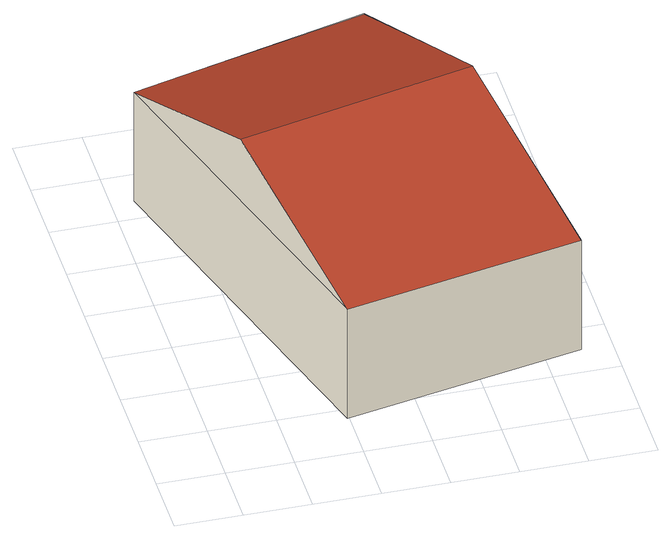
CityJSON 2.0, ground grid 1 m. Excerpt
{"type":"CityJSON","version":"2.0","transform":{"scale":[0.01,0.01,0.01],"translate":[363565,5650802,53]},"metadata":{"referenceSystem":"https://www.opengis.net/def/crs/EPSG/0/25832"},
"CityObjects":{
"building1":{"type":"Building","attributes":{"Geometrietyp2DReferenz":"3000","Gemeindeschluessel":"05315000","function":"31001_3281","roofType":"3100","measuredHeight":3,"storeysAboveGround":1},"geometry":[{"type":"Solid","lod":"2","boundaries":[[[[0,1,2,3]],[[4,5,1,0]],[[6,7,5,4]],[[3,2,7,6]],[[0,8,4]],[[6,9,3]],[[3,9,8,0]],[[4,8,9,6]],[[1,5,7,2]]]],"semantics":{"surfaces":[{"type":"WallSurface"},{"type":"RoofSurface"},{"type":"GroundSurface"}],"values":[[0,0,0,0,0,0,1,1,2]]}}]}
},
"vertices":[
[197,79,273],[197,79,81],[554,151,81],[554,151,273],[33,640,273],[33,640,81],[391,735,273],[391,735,81],[115,360,381],[472,443,381]
]}
